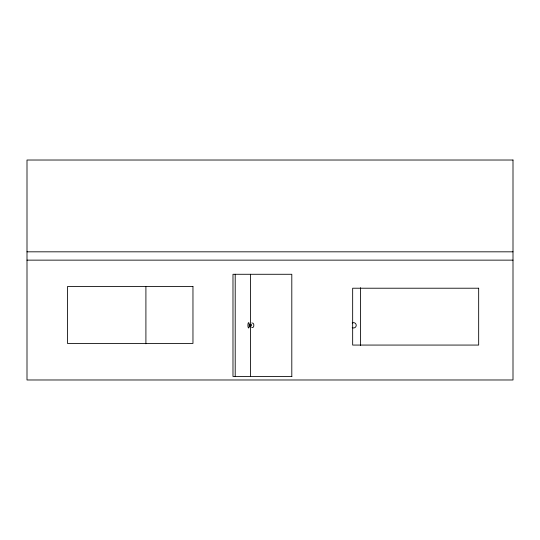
<?xml version="1.0" encoding="UTF-8"?>
<svg xmlns="http://www.w3.org/2000/svg" width="540" height="540" viewBox="0 0 540 540"><rect width="100%" height="100%" fill="white"/><g stroke="black" fill="none" stroke-linecap="round" stroke-linejoin="round"><path stroke-width="0.81" d="M249.568 324.729C248.981 323.548 249.062 327.186 249.581 325.829M251.114 325.836C250.533 327.186 250.594 323.339 251.147 324.83M251.127 325.917C250.58 326.984 250.601 323.609 251.1 324.736M251.809 322.954C254.684 322.265 254.482 328.644 251.701 327.571M27 251.822L513 251.822M27 260.138L513 260.138M291.917 376.461L232.983 376.461L232.983 274.279L291.803 274.279L291.803 376.461M360.599 287.678L360.599 345.472M250.432 274.279L250.432 324.533M250.432 326.207L250.432 376.461M235.21 274.279L235.21 376.461M145.908 286.841L145.908 343.798M249.278 326.005A2.687 0.695 -90 0 1 248.211 327.51A2.687 0.695 -90 0 1 248.211 323.109A2.687 0.695 -90 0 1 249.278 324.614M352.208 322.988A2.687 2.687 0 0 1 356.231 325.31A2.687 2.687 0 0 1 352.208 327.632M513 160.022L27 160.022L27 379.978L513 379.978L513 160.022M192.962 286.571L67.46 286.571L67.46 343.42L192.962 343.42L192.962 286.571M478.67 288.218L352.661 288.218L352.661 345.067L478.67 345.067L478.67 288.218"/></g></svg>
